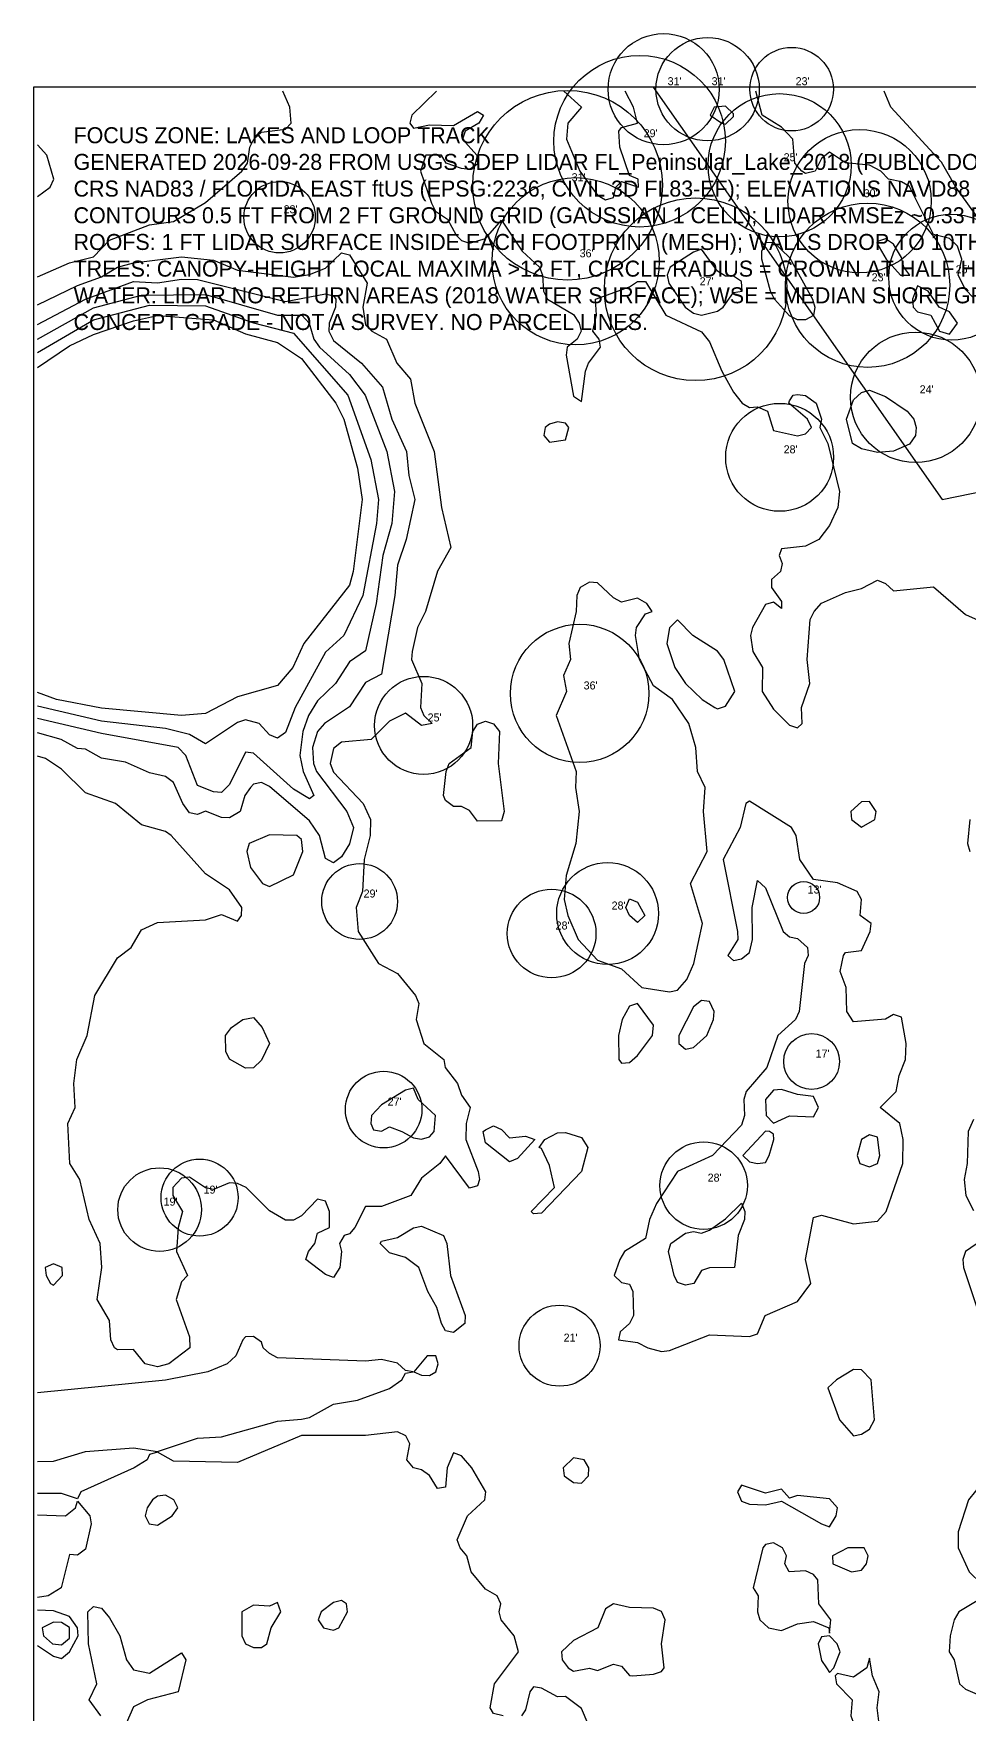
# Model space of a CAD drawing. Extents: x 425736 to 427074, y 1578339 to 1579567.
# Drawn here: x 425750 to 425983.9, y 1579143.4 to 1579563.4 of the extents above; entities that cross this region are included whole.
import ezdxf

# ---------------------------------------------------------------- set-up
doc = ezdxf.new("R2010")
doc.units = 21
doc.header["$MEASUREMENT"] = 0
for name, color, linetype in [('C-ROAD-CNTR', 7, 'Continuous'), ('C-TOPO-HALF', 9, 'Continuous'), ('C-TOPO-MAJR', 3, 'Continuous'), ('C-TOPO-MINR', 8, 'Continuous'), ('G-ANNO-NOTE', 7, 'Continuous'), ('G-ANNO-ZONE', 6, 'Continuous'), ('L-PLNT-ANNO', 92, 'Continuous'), ('L-PLNT-TREE', 92, 'Continuous')]:
    doc.layers.add(name, color=color, linetype=linetype)

msp = doc.modelspace()

# ---------------------------------------------------------------- linework, layer by layer
at = {"layer": 'C-ROAD-CNTR'}
for points in [[(425904.87, 1579550), (425977.16, 1579446.97)], [(425977.16, 1579446.97), (426002.37, 1579452.12), (426067.48, 1579455.15), (426348.35, 1579452.63), (426379.23, 1579458.4), (426478.76, 1579488.46), (426507.04, 1579493.42), (426558.02, 1579497.26), (426579.87, 1579498.95), (426633.01, 1579505.43), (426676.77, 1579518.8), (426728.12, 1579526.46), (426774.26, 1579530.22)]]:
    msp.add_lwpolyline(points, dxfattribs=at)
at = {"layer": 'C-TOPO-HALF'}
for points, elevation in [([(425882.54, 1579549), (425886.96, 1579545), (425883.52, 1579541), (425883.18, 1579537), (425886.58, 1579529), (425890.95, 1579523), (425893, 1579521.84), (425895, 1579522.47), (425895.53, 1579525), (425897, 1579526.41), (425901.22, 1579525), (425901.1, 1579527), (425899, 1579527.9), (425896.57, 1579535), (425896.33, 1579539), (425897, 1579539.9), (425900.94, 1579541), (425899.97, 1579545), (425897.88, 1579549)], 72.5), ([(425987, 1579516.13), (425980.55, 1579525), (425977, 1579531.28), (425964.3, 1579545), (425962.67, 1579549)], 71.5), ([(425751, 1579522.7), (425754.13, 1579525), (425755.03, 1579527), (425753.33, 1579533), (425751, 1579535.63)], 72.5), ([(425751, 1579495.58), (425761, 1579500.47), (425767, 1579502.57), (425771, 1579505), (425775, 1579506.15), (425787, 1579507.6), (425795, 1579506.76), (425801, 1579504.29), (425815, 1579502.54), (425819, 1579503.18), (425823, 1579504.79), (425827, 1579508.57), (425829, 1579508.09), (425833.41, 1579501), (425832.33, 1579495), (425833, 1579490.59), (425834.52, 1579489), (425838.18, 1579487), (425840.78, 1579481), (425844.26, 1579477), (425845.29, 1579471), (425850.12, 1579459), (425851.96, 1579445), (425854.33, 1579435), (425851, 1579429.08), (425847.95, 1579419), (425845.99, 1579415), (425844.65, 1579409), (425844.51, 1579407), (425847.03, 1579401), (425846.69, 1579395), (425847.53, 1579393), (425849.63, 1579391), (425847, 1579390.49), (425843, 1579393.54), (425839, 1579391.53), (425834.4, 1579387), (425827, 1579386.33), (425825, 1579384.7), (425824.14, 1579381), (425825, 1579378.84), (425832.41, 1579371), (425834.25, 1579367), (425834.16, 1579363), (425832.67, 1579357), (425832.19, 1579349), (425830.63, 1579345), (425831.16, 1579339), (425836.18, 1579331), (425841, 1579328.5), (425845.48, 1579323), (425846.34, 1579321), (425845.66, 1579317), (425847.53, 1579311), (425852.52, 1579307), (425852.85, 1579305), (425855.99, 1579301), (425857, 1579298.09), (425859.12, 1579295), (425858.13, 1579291), (425858.09, 1579287), (425861.16, 1579279), (425861.48, 1579277), (425861, 1579275.41), (425859, 1579274.9), (425853, 1579282.91), (425851.59, 1579281), (425847, 1579277.4), (425844.27, 1579273), (425837, 1579270.24), (425833, 1579270.31), (425830.3, 1579265), (425829, 1579263.42), (425827.6, 1579263), (425826.51, 1579261), (425827.01, 1579259), (425826.56, 1579255), (425825, 1579252.52), (425823, 1579253.27), (425818.09, 1579257), (425818.74, 1579259), (425820.3, 1579261), (425821, 1579263.59), (425824.01, 1579265), (425824, 1579269), (425823, 1579271.62), (425821, 1579272.14), (425817, 1579267.97), (425815, 1579266.83), (425813, 1579266.87), (425809, 1579269.19), (425803.15, 1579275), (425801, 1579276), (425799, 1579276.16), (425795, 1579274.57), (425793, 1579274.93), (425789, 1579277.64), (425787, 1579277.38), (425784.8, 1579275), (425784.83, 1579273), (425787.19, 1579269), (425786.13, 1579265), (425785.73, 1579259), (425788.44, 1579253), (425787, 1579251.49), (425785.63, 1579247), (425789, 1579237.69), (425789.05, 1579235), (425783.77, 1579231), (425781, 1579230.22), (425777.92, 1579231), (425775, 1579234.52), (425771, 1579234.43), (425770.21, 1579235), (425769.34, 1579237), (425769, 1579241.75), (425765.92, 1579247), (425767.06, 1579255), (425766.62, 1579261), (425763.85, 1579267), (425761.59, 1579277), (425759.03, 1579281), (425758.56, 1579291), (425760.41, 1579295), (425760.09, 1579301), (425760.8, 1579307), (425763.35, 1579313), (425765.28, 1579323), (425771, 1579332.46), (425774.39, 1579335), (425777, 1579339.44), (425781, 1579341.28), (425793, 1579341.93), (425797, 1579343.25), (425801, 1579341.61), (425801.95, 1579343), (425802.08, 1579345), (425799, 1579349.38), (425793, 1579353.41), (425784.36, 1579363), (425783, 1579363.98), (425777, 1579365.7), (425770.44, 1579371), (425763, 1579373.65), (425757, 1579379.59), (425753, 1579382.23), (425751, 1579382.79)], 71.5), ([(425751, 1579487.02), (425765, 1579494.85), (425777, 1579498.03), (425793, 1579498.18), (425811, 1579492.99), (425817.03, 1579493), (425818.88, 1579491), (425820.08, 1579487), (425821.45, 1579485), (425829, 1579478.2), (425832.91, 1579473), (425838.29, 1579459), (425840.24, 1579449), (425839.54, 1579441), (425837.34, 1579433), (425835.62, 1579421), (425833, 1579409.12), (425829, 1579406.41), (425825.43, 1579401), (425821, 1579396.64), (425818.69, 1579393), (425817.34, 1579389), (425816.52, 1579383), (425817.36, 1579379), (425820.06, 1579373), (425819, 1579372.17), (425815, 1579374.57), (425805, 1579383.54), (425803, 1579383.86), (425799, 1579375.74), (425797, 1579373.72), (425795, 1579373.91), (425791, 1579375.45), (425788.07, 1579383), (425786.11, 1579385), (425767, 1579388.5), (425751, 1579392.21)], 70.5), ([(425751, 1579479.99), (425759, 1579485.37), (425765, 1579488.22), (425775, 1579491.64), (425781, 1579492.98), (425795, 1579491.85), (425803, 1579488.35), (425811, 1579486.22), (425817, 1579482.19), (425825.59, 1579471), (425827.52, 1579467), (425831, 1579454.82), (425832.14, 1579447), (425829.92, 1579429), (425829, 1579425.57), (425817.57, 1579411), (425814.83, 1579405), (425811, 1579400.46), (425801, 1579397.61), (425793, 1579393.51), (425787, 1579392.97), (425767, 1579394.79), (425755.76, 1579397), (425751, 1579398.75)], 69.5), ([(425751, 1579160.6), (425755, 1579157.91), (425757, 1579157.34), (425759, 1579159), (425761.11, 1579163), (425760.96, 1579165), (425759, 1579167.78), (425755, 1579169.27), (425751, 1579169.38)], 72.5)]:
    msp.add_lwpolyline(points, dxfattribs=dict(at, elevation=elevation))
for points, elevation in [([(425922.07, 1579541), (425923, 1579540.8), (425925, 1579542.69), (425925, 1579543.36), (425923, 1579545.3), (425920.1, 1579545), (425919.11, 1579543), (425922.07, 1579541)], 72.5), ([(425912.89, 1579495), (425915, 1579493.54), (425917, 1579493.04), (425921, 1579493.99), (425922.42, 1579495), (425925, 1579498.66), (425927.14, 1579499), (425927, 1579501.44), (425925, 1579502.77), (425923, 1579502.78), (425921, 1579504.02), (425917, 1579509.52), (425915, 1579508.77), (425909.13, 1579505), (425908.35, 1579503), (425908.79, 1579501), (425912.89, 1579495)], 72.5), ([(425966.69, 1579503), (425969.02, 1579503), (425967.54, 1579505), (425967, 1579507.42), (425965, 1579510.8), (425963, 1579512.13), (425961, 1579511.47), (425960.76, 1579511), (425963.11, 1579507), (425966.69, 1579503)], 72.5), ([(425976.46, 1579489), (425979, 1579488.3), (425980.93, 1579491), (425979, 1579493.9), (425976.36, 1579495), (425973.64, 1579499), (425971, 1579500.33), (425969.69, 1579497), (425969.89, 1579495), (425971, 1579493.84), (425974.26, 1579493), (425976.46, 1579489)], 72.5), ([(425861, 1579366.57), (425859, 1579369.25), (425857, 1579370.26), (425855, 1579370.23), (425853, 1579371.74), (425852.43, 1579373), (425853.12, 1579379), (425853.92, 1579381), (425859.41, 1579385), (425859.81, 1579389), (425861, 1579390.85), (425863, 1579391.55), (425865, 1579390.92), (425866.43, 1579389), (425866.11, 1579381), (425867.6, 1579369), (425867, 1579366.68), (425861, 1579366.57)], 71.5), ([(425807.24, 1579351), (425809, 1579350.28), (425815, 1579353.13), (425817.34, 1579359), (425817, 1579362), (425815.77, 1579363), (425809, 1579363.2), (425803.85, 1579361), (425803.29, 1579359), (425804.19, 1579355), (425807.24, 1579351)], 71.5), ([(425842.07, 1579289), (425845, 1579287.45), (425847, 1579287.12), (425849, 1579287.72), (425850.15, 1579289), (425850.48, 1579293), (425846.17, 1579297), (425845, 1579299.86), (425843, 1579299.36), (425837, 1579295.7), (425834.44, 1579293), (425834.3, 1579291), (425835, 1579289.42), (425837, 1579289.07), (425839, 1579290.22), (425842.07, 1579289)], 71.5), ([(425933.14, 1579293), (425935, 1579291.1), (425939, 1579292.92), (425945, 1579292.73), (425946.21, 1579295), (425945, 1579297.81), (425941, 1579298.24), (425937, 1579299.49), (425935, 1579299.33), (425932.96, 1579297), (425933.14, 1579293)], 72.5), ([(425869, 1579281.47), (425863, 1579286.21), (425862.41, 1579289), (425863, 1579289.48), (425865, 1579290.46), (425867, 1579289.55), (425869, 1579287.47), (425873, 1579287.82), (425875.32, 1579287), (425871, 1579282.25), (425869, 1579281.47)], 71.5), ([(425875, 1579268.45), (425874.38, 1579269), (425880.22, 1579275), (425879, 1579280.56), (425877, 1579284.76), (425876.37, 1579285), (425877.83, 1579287), (425881, 1579288.67), (425883, 1579288.77), (425887, 1579287.53), (425888.57, 1579285), (425887, 1579278.99), (425877, 1579268.65), (425875, 1579268.45)], 71.5), ([(425930.98, 1579281), (425933, 1579281.3), (425933.86, 1579283), (425935.08, 1579287), (425935, 1579288.34), (425933.95, 1579289), (425933, 1579289.1), (425927.33, 1579283), (425929, 1579281.42), (425930.98, 1579281)], 72.5), ([(425956.58, 1579281), (425959, 1579280.18), (425961, 1579281.01), (425961.57, 1579283), (425961, 1579287.59), (425959, 1579288.2), (425957, 1579287), (425955.89, 1579283), (425956.58, 1579281)], 72.5), ([(425855, 1579238.83), (425853, 1579239.19), (425851.98, 1579241), (425850.82, 1579245), (425848.55, 1579249), (425846.33, 1579255), (425843, 1579257.51), (425839, 1579258.68), (425836.64, 1579261), (425837, 1579261.59), (425841, 1579262.52), (425845, 1579264.96), (425847, 1579265.34), (425852.47, 1579263), (425853.34, 1579261), (425854.24, 1579253), (425857.85, 1579243), (425857.82, 1579241), (425855, 1579238.83)], 71.5), ([(425778.9, 1579191), (425781, 1579190.67), (425784.62, 1579193), (425786.02, 1579195), (425785.02, 1579197), (425783, 1579198.1), (425781, 1579197.91), (425779.73, 1579197), (425778.35, 1579195), (425777.89, 1579193), (425778.9, 1579191)], 72.5), ([(425802.99, 1579161), (425805, 1579160.05), (425807, 1579160.09), (425808.27, 1579161), (425809.42, 1579165), (425811.79, 1579169), (425811, 1579171.35), (425809, 1579170.39), (425805, 1579170.62), (425802.02, 1579169), (425802.03, 1579163), (425802.99, 1579161)], 72.5), ([(425822.44, 1579165), (425825, 1579164.38), (425826.3, 1579165), (425828.49, 1579169), (425828.2, 1579171), (425827, 1579171.8), (425825, 1579171.31), (425821.89, 1579169), (425821.16, 1579167), (425822.44, 1579165)], 72.5)]:
    msp.add_lwpolyline(points, close=True, dxfattribs=dict(at, elevation=elevation))
at = {"layer": 'C-TOPO-MAJR', "elevation": 70}
msp.add_lwpolyline([(425751, 1579483.72), (425765, 1579491.85), (425779, 1579495.52), (425793, 1579495.35), (425805, 1579491.11), (425815, 1579488.56), (425828.58, 1579473), (425834.34, 1579457), (425836.24, 1579447), (425835.74, 1579441), (425832.33, 1579423), (425827.54, 1579413), (425823, 1579408.85), (425815.36, 1579395), (425813, 1579388.76), (425811, 1579387.32), (425809, 1579388.19), (425806.37, 1579391), (425803, 1579391.88), (425801, 1579391.21), (425793, 1579385.89), (425789, 1579388.21), (425783, 1579389.74), (425767, 1579391.57), (425751, 1579395.35)], dxfattribs=at)
at = {"layer": 'C-TOPO-MINR'}
for points, elevation in [([(425751, 1579502.64), (425759, 1579506.14), (425765, 1579507.6), (425769, 1579511.76), (425779, 1579515.61), (425785, 1579516.48), (425793, 1579521.18), (425802.02, 1579529), (425803.5, 1579531), (425804.08, 1579535), (425805.08, 1579537), (425807, 1579538.73), (425813, 1579539.53), (425814.35, 1579541), (425814.06, 1579545), (425812.28, 1579549)], 72), ([(425850.68, 1579549), (425844.56, 1579543), (425844.02, 1579541), (425845, 1579539.79), (425849, 1579540.57), (425855, 1579540.46), (425861, 1579543.94), (425862.5, 1579543), (425861.3, 1579541), (425857.85, 1579539), (425857.25, 1579537), (425860.77, 1579533), (425861, 1579530.76), (425859, 1579529.44), (425857, 1579529.66), (425853.12, 1579531), (425851.93, 1579533), (425848.09, 1579533), (425846.68, 1579529), (425849.46, 1579521), (425850.47, 1579519), (425853.45, 1579517), (425855.65, 1579513), (425857, 1579511.68), (425859, 1579511.01), (425863, 1579512.15), (425867, 1579516.76), (425872.15, 1579509), (425876.49, 1579505), (425877.26, 1579503), (425877.48, 1579499), (425878.48, 1579497), (425885, 1579493.19), (425886.36, 1579491), (425886.89, 1579489), (425885.9, 1579487), (425883.41, 1579485), (425883.17, 1579483), (425885, 1579472.8), (425887, 1579471.43), (425887.98, 1579479), (425888.7, 1579481), (425891.75, 1579485), (425891.37, 1579487), (425889.77, 1579489), (425890.69, 1579493), (425890.5, 1579497), (425899, 1579500.12), (425901, 1579501.42), (425903, 1579501.46), (425908.01, 1579493), (425917, 1579488.9), (425919, 1579486.35), (425922.04, 1579479), (425925, 1579473.76), (425927.17, 1579471), (425929, 1579469.97), (425931, 1579470.13), (425933.49, 1579469), (425935, 1579464.19), (425941, 1579462.84), (425943, 1579463.41), (425944.45, 1579465), (425943.48, 1579467), (425938.82, 1579471), (425939, 1579471.62), (425939.92, 1579473), (425941, 1579473.24), (425943, 1579472.96), (425945.65, 1579471), (425947, 1579467), (425946.54, 1579465), (425948.55, 1579461), (425951.44, 1579449), (425951.02, 1579445), (425949, 1579440.48), (425946.34, 1579437), (425943, 1579435.34), (425937, 1579434.65), (425936.42, 1579433), (425937.15, 1579431), (425936.68, 1579429), (425934.46, 1579427), (425934.47, 1579425), (425937, 1579421.47), (425937, 1579419.76), (425935, 1579421.29), (425933, 1579420.74), (425929.69, 1579415), (425929.18, 1579413), (425929.83, 1579409), (425932.2, 1579405), (425932.15, 1579399), (425935, 1579394.55), (425939, 1579390.53), (425941, 1579389.93), (425942.16, 1579391), (425941.99, 1579395), (425944.06, 1579401), (425943.42, 1579407), (425944.14, 1579417), (425945.17, 1579419), (425947, 1579421.03), (425953, 1579423.72), (425957, 1579424.72), (425961, 1579426.83), (425963, 1579425.98), (425965, 1579424.14), (425975, 1579425.1), (425983, 1579418.2), (425991, 1579414.62)], 72), ([(425985, 1579497.36), (425983, 1579499.43), (425981.13, 1579503), (425982.03, 1579507), (425981, 1579510.29), (425979, 1579512.15), (425975, 1579513.16), (425969, 1579525.22), (425967, 1579526.37), (425963.73, 1579527), (425961.82, 1579529), (425959, 1579530.49), (425953, 1579531.1), (425949, 1579533.75), (425947, 1579532.17), (425945.38, 1579529), (425943, 1579528.42), (425942.04, 1579529), (425940.27, 1579531), (425939.79, 1579537), (425937, 1579540.04), (425932.16, 1579543), (425930.55, 1579549)], 72), ([(425751, 1579490.66), (425763, 1579497.05), (425775, 1579501.43), (425781, 1579501.11), (425787, 1579502.03), (425791, 1579501.97), (425813, 1579496.41), (425823, 1579498.36), (425825, 1579497.87), (425825.58, 1579497), (425825.46, 1579495), (425823.86, 1579491), (425823.84, 1579489), (425825, 1579486.67), (425831.96, 1579481), (425837.18, 1579475), (425839.52, 1579467), (425843.18, 1579459), (425843.84, 1579453), (425845.33, 1579447), (425843.14, 1579437), (425841, 1579430.54), (425840.34, 1579423), (425837, 1579403.29), (425833, 1579401.21), (425829, 1579395.11), (425822.69, 1579391), (425821, 1579388.97), (425819.68, 1579385), (425819.95, 1579381), (425820.75, 1579379), (425828.32, 1579369), (425829.94, 1579365), (425829, 1579360.95), (425827, 1579357.69), (425825, 1579356.14), (425823, 1579357.27), (425821.48, 1579363), (425819, 1579366.69), (425809, 1579375.24), (425807, 1579376.24), (425805, 1579375.85), (425804.2, 1579375), (425802.81, 1579373), (425801.65, 1579369), (425799, 1579367.39), (425797, 1579367.49), (425793, 1579369.04), (425791, 1579368.21), (425789, 1579368.62), (425787.28, 1579371), (425785, 1579376.27), (425783, 1579377.78), (425779, 1579378.62), (425773, 1579381.34), (425767, 1579382.34), (425763, 1579384.61), (425761, 1579384.73), (425756.87, 1579387), (425751, 1579388.68)], 71), ([(425984.03, 1579367), (425983.43, 1579361), (425984.03, 1579359)], 72), ([(425985, 1579292), (425983.59, 1579289), (425983.41, 1579281), (425982.59, 1579277), (425983.05, 1579273), (425985, 1579269.3)], 72), ([(425987, 1579261.75), (425982.98, 1579259), (425982.29, 1579257), (425982.49, 1579255), (425985.81, 1579245)], 72), ([(425751, 1579206.54), (425755, 1579206.66), (425763, 1579209.03), (425775, 1579209.98), (425781, 1579209.05), (425791, 1579212.39), (425797, 1579212.69), (425811, 1579216.67), (425817, 1579217.1), (425819, 1579217.58), (425825, 1579220.89), (425831, 1579221.86), (425839, 1579224.79), (425842.07, 1579227), (425843, 1579228.67), (425844.92, 1579229), (425843, 1579229.31), (425841, 1579231.14), (425837, 1579232.02), (425833, 1579231.64), (425811, 1579232.49), (425809, 1579233.51), (425807.38, 1579235), (425807, 1579236.34), (425805, 1579237.82), (425803, 1579237.68), (425802.33, 1579237), (425800.58, 1579233), (425798.43, 1579231), (425793.58, 1579229), (425783, 1579226.9), (425751, 1579223.71)], 72), ([(425867.38, 1579143), (425865, 1579143.57), (425864.1, 1579145), (425865.2, 1579151), (425871.26, 1579159), (425870.15, 1579163), (425866.86, 1579167), (425866.37, 1579169), (425866.83, 1579171), (425865.87, 1579173), (425863, 1579174.63), (425859.41, 1579179), (425858.27, 1579183), (425856.62, 1579185), (425855.91, 1579187), (425858.51, 1579193), (425862.79, 1579197), (425863.04, 1579199), (425859.56, 1579205), (425857, 1579207.97), (425855, 1579208.68), (425853.42, 1579205), (425853, 1579200.1), (425851, 1579199.77), (425849, 1579203.09), (425847, 1579204.5), (425845, 1579205.01), (425843.32, 1579207), (425844.03, 1579211), (425843.07, 1579213), (425841, 1579213.93), (425833, 1579213.01), (425817, 1579213.01), (425801, 1579206.29), (425785, 1579206.65), (425781, 1579208.92), (425779, 1579208.34), (425778.37, 1579207), (425775.14, 1579205), (425761.78, 1579199), (425761, 1579197.26), (425757, 1579198.58), (425751, 1579198.52)], 72), ([(425989, 1579203.47), (425983.71, 1579197), (425981.1, 1579189), (425981.15, 1579185), (425983.9, 1579179), (425987, 1579176)], 72), ([(425751, 1579193.2), (425757.94, 1579193), (425760.45, 1579195), (425761, 1579196.65), (425764.08, 1579193), (425764.42, 1579191), (425763, 1579184.61), (425761, 1579183.12), (425759, 1579183.28), (425756.87, 1579175), (425753.62, 1579173), (425751, 1579172.54)], 72), ([(425987.99, 1579173), (425981.27, 1579169), (425980.09, 1579167), (425979.1, 1579163), (425978.91, 1579159), (425980.15, 1579157), (425981.47, 1579151), (425983, 1579149.66), (425993.81, 1579145)], 72), ([(425766.81, 1579143), (425763.92, 1579147), (425765.82, 1579151), (425763.73, 1579161), (425763.58, 1579169), (425765, 1579170.34), (425767, 1579169.89), (425769, 1579167.52), (425771.54, 1579163), (425773.23, 1579157), (425775, 1579154.53), (425779, 1579153.63), (425787, 1579158.7), (425788.07, 1579157), (425786.12, 1579149), (425778.51, 1579147), (425775, 1579145.21), (425772.24, 1579139)], 72), ([(425890.34, 1579137), (425887, 1579144.82), (425883, 1579147.85), (425881, 1579147.77), (425877, 1579149.92), (425875, 1579150.22), (425874.06, 1579149), (425873, 1579144.53), (425872, 1579143)], 72)]:
    msp.add_lwpolyline(points, dxfattribs=dict(at, elevation=elevation))
for points, elevation in [([(425939, 1579492.87), (425935.21, 1579497), (425934.18, 1579499), (425932.02, 1579507), (425932.01, 1579509), (425933, 1579511.18), (425935, 1579511.26), (425939, 1579507.47), (425944.74, 1579497), (425945.31, 1579495), (425945, 1579492.97), (425943, 1579491.84), (425941, 1579491.86), (425939, 1579492.87)], 72), ([(425961, 1579458.73), (425957, 1579459.62), (425954.74, 1579461), (425953.21, 1579467), (425955, 1579471.84), (425957, 1579473.7), (425959, 1579474.25), (425963, 1579472.69), (425968.38, 1579469), (425970.02, 1579467), (425970.61, 1579465), (425970.5, 1579463), (425969, 1579460.81), (425965, 1579459.03), (425961, 1579458.73)], 72), ([(425877.55, 1579463), (425879, 1579461.29), (425883, 1579461.91), (425883.78, 1579465), (425883, 1579466.02), (425881, 1579466.38), (425879, 1579465.79), (425877.92, 1579465), (425877.55, 1579463)], 72), ([(425902.04, 1579325), (425909, 1579323.89), (425911, 1579324.33), (425913.33, 1579327), (425915.07, 1579331), (425917.25, 1579341), (425914.22, 1579351), (425918.42, 1579359), (425917.5, 1579369), (425917.86, 1579375), (425915.98, 1579379), (425915.53, 1579385), (425913.78, 1579391), (425909.74, 1579397), (425905, 1579400.38), (425901.49, 1579407), (425900.48, 1579413), (425900.69, 1579415), (425903, 1579418.43), (425904.61, 1579419), (425903.3, 1579421), (425901, 1579422.31), (425897, 1579421.31), (425895, 1579422.36), (425891, 1579426.16), (425889, 1579426.34), (425886.63, 1579425), (425885.84, 1579423), (425885.62, 1579419), (425883.84, 1579411), (425884.23, 1579407), (425882.45, 1579403), (425883.24, 1579399), (425880.65, 1579393), (425885.67, 1579379), (425885.5, 1579375), (425886.4, 1579369), (425885.58, 1579361), (425883.17, 1579353), (425882.6, 1579347), (425883.54, 1579343), (425886.11, 1579337), (425891, 1579331.88), (425897, 1579329.69), (425902.04, 1579325)], 72), ([(425920.32, 1579395), (425921, 1579394.66), (425923, 1579395.28), (425925.29, 1579399), (425922.54, 1579407), (425921, 1579409.09), (425914.84, 1579413), (425911, 1579416.93), (425909, 1579414.9), (425908.34, 1579411), (425910.27, 1579405), (425913, 1579401), (425917.13, 1579397), (425920.32, 1579395)], 72), ([(425903.59, 1579235), (425907, 1579234.08), (425909, 1579234.26), (425919, 1579238.23), (425929, 1579237.83), (425931, 1579238.47), (425932.85, 1579243), (425941, 1579246.54), (425944.26, 1579251), (425942.94, 1579257), (425945, 1579267.53), (425947, 1579268.13), (425955, 1579265.93), (425961, 1579266.62), (425963.14, 1579269), (425967.32, 1579281), (425967.35, 1579287), (425966.53, 1579291), (425961.66, 1579295), (425965.66, 1579299), (425966.34, 1579303), (425967.94, 1579307), (425968.12, 1579311), (425967, 1579317.59), (425965, 1579318.24), (425963, 1579317.09), (425955, 1579316.46), (425953.31, 1579319), (425953.16, 1579325), (425951.62, 1579329), (425952.44, 1579333), (425953, 1579333.72), (425957, 1579334.23), (425959.12, 1579339), (425959.36, 1579341), (425956.62, 1579343), (425956.99, 1579347), (425955.85, 1579349), (425951, 1579351.2), (425945, 1579352), (425941.58, 1579357), (425940.64, 1579363), (425939.5, 1579365), (425929, 1579371.57), (425928.08, 1579371), (425926.67, 1579365), (425922.42, 1579357), (425925.96, 1579339), (425926.05, 1579337), (425923.57, 1579333), (425925, 1579331.73), (425927, 1579332.18), (425929, 1579333.77), (425929.7, 1579337), (425929.61, 1579345), (425931, 1579351.79), (425933, 1579349.89), (425937.41, 1579339), (425939, 1579337.68), (425941, 1579337.24), (425943.43, 1579335), (425943.65, 1579333), (425942.7, 1579331), (425941.42, 1579319), (425940.43, 1579317), (425936.02, 1579313), (425933.29, 1579305), (425928.14, 1579299), (425927.55, 1579297), (425927.73, 1579293), (425927, 1579290.64), (425919.71, 1579283), (425910.95, 1579279), (425905.73, 1579271), (425904, 1579267), (425903, 1579262.25), (425897.74, 1579259), (425896.53, 1579257), (425895.1, 1579253), (425897, 1579251.26), (425899, 1579250.83), (425899.84, 1579249), (425899.98, 1579243), (425898.99, 1579241), (425896.63, 1579239), (425896.22, 1579237), (425901, 1579236.3), (425903.59, 1579235)], 72), ([(425954.47, 1579367), (425957, 1579365.04), (425960.33, 1579367), (425960.61, 1579369), (425959, 1579371.47), (425957, 1579371.41), (425954.26, 1579369), (425954.47, 1579367)], 72), ([(425901, 1579341.22), (425899, 1579343.03), (425898.04, 1579345), (425899, 1579347.2), (425901, 1579346.35), (425902.76, 1579343), (425901, 1579341.22)], 72), ([(425896.32, 1579307), (425897, 1579306.09), (425899, 1579306.28), (425901, 1579307.99), (425904.75, 1579313), (425905, 1579315.6), (425901, 1579320.97), (425899, 1579320.36), (425897.15, 1579317), (425896.24, 1579313), (425896.32, 1579307)], 72), ([(425911.32, 1579311), (425913, 1579309.57), (425915, 1579310.04), (425918.32, 1579313), (425920, 1579317), (425920.12, 1579319), (425919, 1579321.52), (425917, 1579321.75), (425915, 1579320.15), (425911.32, 1579313), (425911.32, 1579311)], 72), ([(425803, 1579304.82), (425799, 1579307.1), (425798.09, 1579309), (425797.99, 1579313), (425799.5, 1579315), (425802.32, 1579317), (425805, 1579317.54), (425807.17, 1579315), (425808.93, 1579311), (425807, 1579306.81), (425805, 1579304.95), (425803, 1579304.82)], 71), ([(425913, 1579250.58), (425911, 1579251.27), (425910.12, 1579253), (425908.68, 1579259), (425909.33, 1579261), (425913, 1579263.62), (425915, 1579264.07), (425917, 1579263.62), (425919, 1579264.4), (425923, 1579267.23), (425927, 1579271.14), (425927.79, 1579269), (425927.7, 1579267), (425926.14, 1579263), (425925.18, 1579255), (425919, 1579254.92), (425917, 1579254.27), (425915.01, 1579251), (425913, 1579250.58)], 72), ([(425754.24, 1579251), (425755, 1579250.66), (425757.22, 1579253), (425757.17, 1579255), (425755, 1579255.99), (425752.92, 1579255), (425753.14, 1579253), (425754.24, 1579251)], 72), ([(425845.02, 1579229), (425847, 1579228.1), (425849, 1579228.08), (425850.57, 1579229), (425851.1, 1579231), (425850.54, 1579233), (425848.39, 1579233), (425845.02, 1579229)], 72), ([(425954.96, 1579213), (425957, 1579213.41), (425959, 1579214.67), (425960.25, 1579217), (425959.42, 1579227), (425957, 1579229.43), (425955, 1579229.56), (425950.7, 1579227), (425948.59, 1579225), (425951.43, 1579217), (425954.96, 1579213)], 72), ([(425882.6, 1579203), (425885, 1579201.33), (425887, 1579201.17), (425888.69, 1579203), (425888.8, 1579205), (425887.64, 1579207), (425885, 1579207.47), (425882.41, 1579205), (425882.6, 1579203)], 72), ([(425946.99, 1579191), (425949, 1579190.21), (425950.66, 1579193), (425950.96, 1579195), (425949, 1579197.24), (425941, 1579198.03), (425939, 1579197.35), (425937, 1579199.63), (425933, 1579198.61), (425927, 1579200.64), (425926, 1579199), (425927, 1579196.67), (425929, 1579195.9), (425933, 1579195.7), (425937, 1579196.61), (425946.99, 1579191)], 72), ([(425933.75, 1579165), (425937, 1579164.33), (425941, 1579165.99), (425945, 1579166.61), (425948.79, 1579165), (425949, 1579163.69), (425949.27, 1579167), (425946.33, 1579171), (425946.01, 1579177), (425945, 1579178.34), (425943, 1579179.27), (425938.91, 1579179), (425937.77, 1579181), (425938.23, 1579183), (425937.22, 1579185), (425935, 1579186.21), (425933, 1579185.83), (425932.28, 1579185), (425929.91, 1579175), (425931.12, 1579173), (425930.94, 1579169), (425931.53, 1579167), (425933.75, 1579165)], 72), ([(425954.5, 1579179), (425957, 1579179.43), (425958.19, 1579181), (425958.62, 1579183), (425957.62, 1579185), (425953.54, 1579185), (425949.75, 1579183), (425949.82, 1579181), (425954.5, 1579179)], 72), ([(425899.77, 1579153), (425905, 1579153.39), (425907, 1579154.1), (425907.62, 1579155), (425906.95, 1579161), (425907.86, 1579167), (425907, 1579169.09), (425905, 1579169.91), (425899, 1579170.05), (425895, 1579170.97), (425893, 1579169.7), (425891.07, 1579165), (425885, 1579161.8), (425881.98, 1579159), (425882.16, 1579157), (425883.6, 1579155), (425885, 1579154.17), (425889, 1579154.92), (425891, 1579154.36), (425895, 1579155.87), (425897, 1579155.39), (425899, 1579153.09), (425899.77, 1579153)], 72), ([(425754.69, 1579161), (425757, 1579160.75), (425759, 1579162.38), (425759, 1579165.1), (425757, 1579166.35), (425755, 1579166.42), (425752.15, 1579165), (425752.47, 1579163), (425754.69, 1579161)], 73), ([(425948.2, 1579155), (425949, 1579153.82), (425950.09, 1579155), (425951.62, 1579159), (425950.89, 1579161), (425949, 1579162.95), (425947, 1579162.71), (425946.11, 1579161), (425947, 1579156.8), (425948.2, 1579155)], 72), ([(425954.79, 1579117), (425955, 1579115.7), (425957, 1579116.15), (425958.33, 1579121), (425961.35, 1579141), (425960.92, 1579145), (425961.37, 1579149), (425959.69, 1579153), (425959, 1579157.4), (425958.3, 1579155), (425955, 1579152.67), (425951, 1579153.54), (425950.38, 1579153), (425950.7, 1579151), (425954.6, 1579147), (425954.34, 1579143), (425955.8, 1579139), (425955.43, 1579129), (425953.63, 1579121), (425954.79, 1579117)], 72)]:
    msp.add_lwpolyline(points, close=True, dxfattribs=dict(at, elevation=elevation))
at = {"layer": 'G-ANNO-ZONE'}
msp.add_lwpolyline([(427050, 1578350), (427050, 1579550), (425750, 1579550), (425750, 1578350), (427050, 1578350)], close=True, dxfattribs=at)
at = {"layer": 'L-PLNT-TREE'}
for centre, radius in [((425907.5, 1579549.5), 13.89), ((425918.5, 1579549.5), 12.91), ((425939.5, 1579549.5), 10.44), ((425901.5, 1579536.5), 21.44), ((425883.5, 1579525.5), 23.7), ((425936.5, 1579530.5), 17.89), ((425956.5, 1579521.5), 17.91), ((425811.5, 1579517.5), 8.92), ((425885.5, 1579506.5), 20.9), ((425915.5, 1579499.5), 22.82), ((425958.5, 1579500.5), 20.52), ((425979.5, 1579502.5), 15.74), ((425970.5, 1579472.5), 16.29), ((425936.5, 1579457.5), 13.49), ((425886.5, 1579398.5), 17.29), ((425847.5, 1579390.5), 12.26), ((425831.5, 1579346.5), 9.47), ((425893.5, 1579343.5), 12.74), ((425879.5, 1579338.5), 11.08), ((425942.5, 1579347.5), 4), ((425944.5, 1579306.5), 6.98), ((425837.5, 1579294.5), 9.57), ((425917.5, 1579275.5), 10.93), ((425791.5, 1579272.5), 9.62), ((425781.5, 1579269.5), 10.45), ((425881.5, 1579235.5), 10.13)]:
    msp.add_circle(centre, radius, dxfattribs=at)

# ---------------------------------------------------------------- texts
at = {"layer": 'G-ANNO-NOTE', "insert": (425760, 1579540), "char_height": 4, "width": 600, "attachment_point": 1}
msp.add_mtext('FOCUS ZONE: LAKES AND LOOP TRACK\\PGENERATED 2026-09-28 FROM USGS 3DEP LIDAR FL_Peninsular_Lake_2018 (PUBLIC DOMAIN) + OVERTURE MAPS 2026-09-23.1 (ODbL)\\PCRS NAD83 / FLORIDA EAST ftUS (EPSG:2236, CIVIL 3D FL83-EF); ELEVATIONS NAVD88 FT\\PCONTOURS 0.5 FT FROM 2 FT GROUND GRID (GAUSSIAN 1 CELL); LIDAR RMSEz ~0.33 FT SO 0.5 FT CONTOURS ARE INDICATIVE\\PROOFS: 1 FT LIDAR SURFACE INSIDE EACH FOOTPRINT (MESH); WALLS DROP TO 10TH-PERCENTILE GROUND; TREES INSIDE FOOTPRINTS APPEAR AS ROOF\\PTREES: CANOPY-HEIGHT LOCAL MAXIMA >12 FT, CIRCLE RADIUS = CROWN AT HALF HEIGHT (APPROX)\\PWATER: LIDAR NO-RETURN AREAS (2018 WATER SURFACE); WSE = MEDIAN SHORE GROUND ELEVATION\\PCONCEPT GRADE - NOT A SURVEY. NO PARCEL LINES.', dxfattribs=at)
at = {"layer": 'L-PLNT-ANNO'}
for s, p in [("31'", (425908.5, 1579550.5)), ("31'", (425919.5, 1579550.5)), ("23'", (425940.5, 1579550.5)), ("29'", (425902.5, 1579537.5)), ("25'", (425937.5, 1579531.5)), ("31'", (425884.5, 1579526.5)), ("30'", (425957.5, 1579522.5)), ("23'", (425812.5, 1579518.5)), ("36'", (425886.5, 1579507.5)), ("25'", (425980.5, 1579503.5)), ("27'", (425916.5, 1579500.5)), ("23'", (425959.5, 1579501.5)), ("24'", (425971.5, 1579473.5)), ("28'", (425937.5, 1579458.5)), ("36'", (425887.5, 1579399.5)), ("25'", (425848.5, 1579391.5)), ("29'", (425832.5, 1579347.5)), ("13'", (425943.5, 1579348.5)), ("28'", (425894.5, 1579344.5)), ("28'", (425880.5, 1579339.5)), ("17'", (425945.5, 1579307.5)), ("27'", (425838.5, 1579295.5)), ("28'", (425918.5, 1579276.5)), ("19'", (425792.5, 1579273.5)), ("19'", (425782.5, 1579270.5)), ("21'", (425882.5, 1579236.5))]:
    msp.add_text(s, height=2, dxfattribs=at).set_placement(p)

doc.saveas('drawing.dxf')
